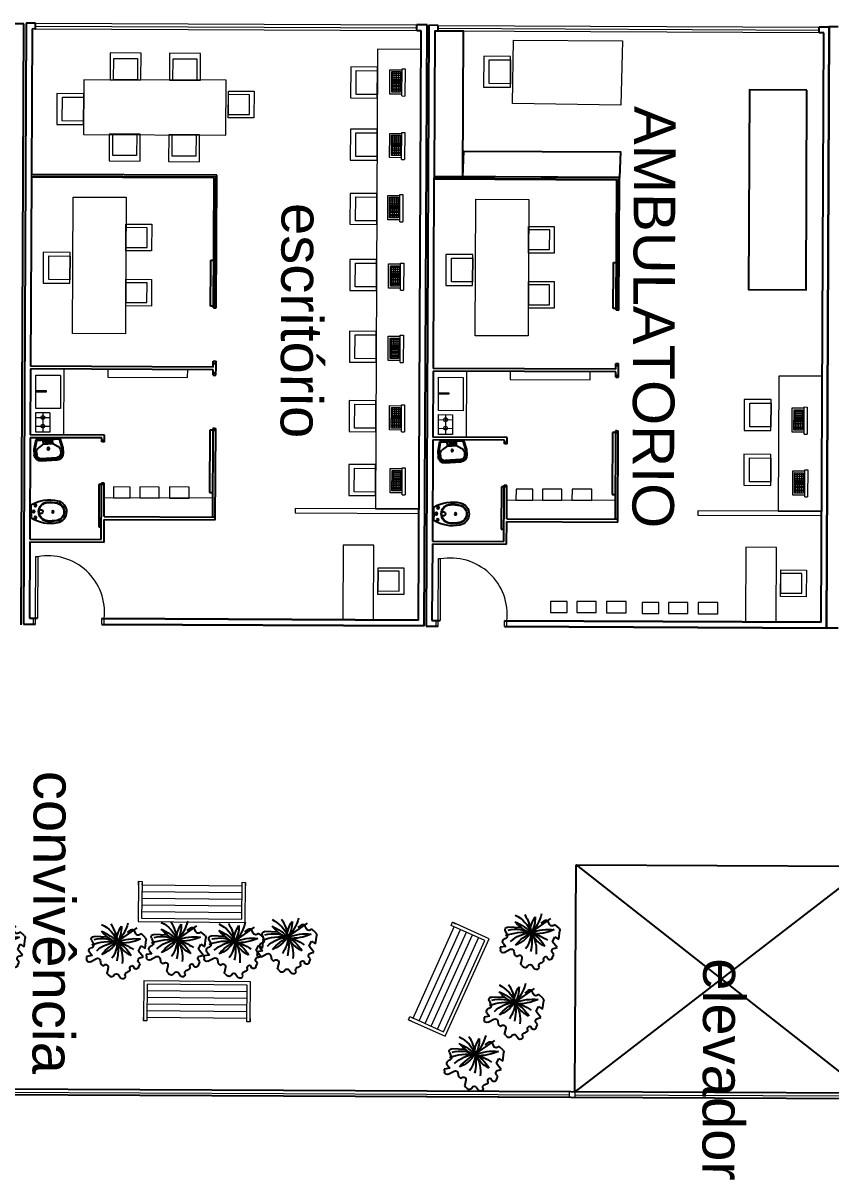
# Model space of a CAD drawing. Header units: metres. Extents: x 322294 to 7190115, y 7390841 to 10157759.
# Drawn here: x 323588.42 to 323600.51, y 7392810.9 to 7392828.23 of the extents above; entities that cross this region are included whole.
import ezdxf

# ---------------------------------------------------------------- set-up
doc = ezdxf.new("R2010")
doc.units = ezdxf.units.M
doc.layers.get('0').update_dxf_attribs({"lineweight": 18})
for name, color, linetype, lineweight in [('ESQUADRIA', 2, 'Continuous', 15), ('linagrossa', 7, 'Continuous', 25), ('MÓVEIS', 7, 'Continuous', 13), ('PISO', 254, 'Continuous', 9), ('VIDRO', 4, 'Continuous', 15)]:
    doc.layers.add(name, color=color, linetype=linetype, lineweight=lineweight)
for name, color, linetype in [('greeb', 92, 'Continuous'), ('HIDRAULICA', 3, 'Continuous'), ('PECAS', 2, 'Continuous')]:
    doc.layers.add(name, color=color, linetype=linetype)
doc.styles.get("Standard").update_dxf_attribs({"font": 'arial.ttf'})

# ---------------------------------------------------------------- blocks, each defined once
blk = doc.blocks.new('new block.dwg vaso sanitario')
at = {"layer": 'PECAS', "color": 0}
for q in [(0, 95.742742), (0, -95.742742)]:
    blk.add_line((0, 0), q, dxfattribs=at)
for centre, radius in [((40.000002, 0), 17.500001), ((62.500003, 91.500003), 17.500001), ((325.000014, 0), 15.000001), ((62.500003, -91.500004), 17.500001)]:
    blk.add_circle(centre, radius, dxfattribs=at)
for centre, radius, start, end in [((281.877309, -367.965429), 546.302538, 78.038978, 120.612911), ((7.500001, 95.742742), 7.5, 120.612911, 180), ((257.500011, 0), 145.000006, 94.115245, 180), ((257.500011, 0), 145.000006, 180, 265.884755), ((257.500011, 0), 138.500006, 94.115245, 180), ((257.500011, 0), 138.500006, 180, 265.884755), ((145.000006, 0), 30.000001, 213.541951, 146.458049), ((282.97582, -354.084727), 500.00002, 77.754014, 94.115245), ((282.97582, -354.084727), 493.50002, 77.754014, 94.115245), ((359.829176, 0), 131.170844, 0, 77.754014), ((359.829176, 0), 131.170844, 282.245986, 0), ((359.829176, 0), 137.670844, 0, 77.754014), ((359.829176, 0), 137.670844, 282.245986, 0), ((359.829176, 0), 170.170846, 0, 78.038978), ((359.829176, 0), 170.170846, 281.961022, 0), ((7.500001, -95.742742), 7.5, 180, 239.387089), ((281.877309, 367.965428), 546.302538, 239.387089, 281.961022), ((282.97582, 354.084726), 500.00002, 265.884755, 282.245986), ((282.97582, 354.084726), 493.50002, 265.884755, 282.245986)]:
    blk.add_arc(centre, radius, start, end, dxfattribs=at)
blk = doc.blocks.new('pia de banheiro')
at = {"layer": 'HIDRAULICA', "color": 0}
for p, q in [((-1167.941, -47.098), (-1167.741, -47.048)), ((-1167.921, -47.113), (-1167.736, -47.067)), ((-1167.741, -47.048), (-1167.632, -47.048)), ((-1167.741, -47.068), (-1167.632, -47.068)), ((-1167.941, -47.598), (-1167.941, -47.098)), ((-1167.921, -47.582), (-1167.921, -47.113)), ((-1167.921, -47.248), (-1167.841, -47.248)), ((-1167.841, -47.248), (-1167.767, -47.141)), ((-1167.841, -47.248), (-1167.841, -47.448)), ((-1167.685, -47.098), (-1167.632, -47.098)), ((-1167.541, -47.506), (-1167.541, -47.189)), ((-1167.511, -47.506), (-1167.511, -47.189)), ((-1167.491, -47.506), (-1167.491, -47.189)), ((-1167.841, -47.448), (-1167.921, -47.448)), ((-1167.841, -47.448), (-1167.771, -47.553)), ((-1167.941, -47.598), (-1167.741, -47.648)), ((-1167.921, -47.582), (-1167.736, -47.628)), ((-1167.741, -47.628), (-1167.632, -47.628)), ((-1167.741, -47.648), (-1167.632, -47.648)), ((-1167.687, -47.598), (-1167.632, -47.598))]:
    blk.add_line(p, q, dxfattribs=at)
for centre, radius in [((-1167.881, -47.348), 0.0195), ((-1167.881, -47.298), 0.0183), ((-1167.741, -47.348), 0.0234), ((-1167.881, -47.398), 0.0182)]:
    blk.add_circle(centre, radius, dxfattribs=at)
for centre, radius, start, end in [((-1167.632, -47.189), 0.141, 0, 90), ((-1167.632, -47.189), 0.121, 0, 90), ((-1167.685, -47.198), 0.1, 90, 145.2405), ((-1167.632, -47.189), 0.0914, 0, 90), ((-1167.687, -47.498), 0.1, 213.7272, 270), ((-1167.632, -47.506), 0.0914, 270, 0), ((-1167.632, -47.506), 0.121, 270, 0), ((-1167.632, -47.506), 0.141, 270, 0)]:
    blk.add_arc(centre, radius, start, end, dxfattribs=at)
blk = doc.blocks.new('tree-pl-31')
at = {"color": 0, "linetype": 'ByBlock'}
for p, q in [((-0.025, 0.096), (-0.862, 0.508)), ((-0.607, 0.471), (-0.458, 0.392)), ((-1.118, 0.086), (-0.991, 0.248)), ((-0.991, 0.248), (-0.91, 0.222)), ((-0.783, 0.29), (-0.75, 0.409)), ((0.314, 0.334), (0.829, 0.44)), ((0.946, 0.317), (0.902, 0.145)), ((0.977, 0.023), (1.035, 0.01)), ((-1.042, -0.33), (-1.136, -0.004)), ((-0.905, -0.207), (-1.042, -0.33)), ((-0.926, -0.64), (-0.782, -0.388)), ((-0.782, -0.388), (-0.905, -0.207)), ((1.118, -0.503), (0.872, -0.418)), ((1.101, -0.136), (1.021, -0.279)), ((1.021, -0.279), (1.238, -0.279)), ((1.238, -0.279), (1.25, -0.398)), ((-0.787, -0.657), (-0.926, -0.64)), ((-0.761, -0.878), (-0.716, -0.812)), ((-0.679, -1.011), (-0.761, -0.878)), ((0.481, -0.835), (0.551, -1.015)), ((0.668, -0.734), (0.62, -0.71)), ((0.74, -0.655), (0.668, -0.734)), ((0.74, -0.513), (0.74, -0.655)), ((-0.472, -0.907), (-0.499, -0.99)), ((-0.446, -0.906), (-0.472, -0.907)), ((-0.214, -1.12), (-0.244, -1.12)), ((-0.14, -1.29), (-0.129, -1.269)), ((-0.077, -1.333), (-0.14, -1.29)), ((0.128, -1.175), (0.069, -1.294)), ((0.32, -1.182), (0.291, -1.15)), ((0.533, -1.094), (0.473, -1.174))]:
    blk.add_line(p, q, dxfattribs=at)
for centre, radius, start, end in [((-0.654, 0.383), 0.1, 62.1589, 164.5493), ((1.134, 1.495), 1.837, 204.0126, 231.1522), ((-1.182, -0.151), 1.219, 11.3557, 42.1465), ((0.929, 0.831), 1.219, 187.747, 218.9832), ((1.485, -0.961), 1.837, 121.9513, 146.5847), ((-1.047, 1.569), 1.837, 303.455, 328.0885), ((1.163, -0.151), 1.219, 124.5644, 168.6443), ((1.805, 0.115), 1.837, 157.6127, 180.8133), ((-1.04, 0.024), 0.1, 141.8627, 196.0799), ((-0.44, -1.708), 1.837, 77.3342, 105.4358), ((-0.44, 1.834), 1.837, 254.5642, 282.6658), ((-0.88, 0.317), 0.1, 252.2434, 344.5493), ((0.679, -1.616), 1.837, 111.5628, 134.1842), ((-1.181, 0.474), 1.219, 305.8088, 342.5666), ((0.68, -0.921), 1.219, 123.7318, 160.4895), ((1.083, -0.411), 1.219, 157.1271, 196.64), ((0.719, -0.892), 1.219, 84.3993, 129.2176), ((-0.565, -1.675), 1.837, 48.9632, 73.7627), ((1.163, 0.343), 1.219, 191.3557, 223.7531), ((1.805, 0.077), 1.837, 179.1867, 202.4381), ((0.558, -1.662), 1.837, 77.2147, 107.9912), ((0.114, -1.127), 1.219, 55.2433, 95.8223), ((0.895, 0.903), 1.219, 222.0761, 257.975), ((0.849, 0.342), 0.1, 345.7453, 101.5547), ((0.999, 0.121), 0.1, 165.7453, 257.3108), ((1.013, -0.088), 0.1, 330.9628, 77.3108), ((0.84, -0.513), 0.1, 71.0828, 180), ((1.151, -0.408), 0.1, 251.0828, 6.0047), ((-0.798, -0.756), 0.1, 325.8594, 83.2062), ((0.574, -0.799), 0.1, 62.8336, 201.1591), ((-0.594, -0.959), 0.1, 211.5165, 342.0079), ((-0.442, -1.006), 0.1, 356.1557, 92.2923), ((-0.242, -1.02), 0.1, 176.1557, 268.7537), ((-0.216, -1.22), 0.1, 330.5417, 88.7537), ((-0.021, -1.25), 0.1, 235.694, 333.9208), ((0.218, -1.219), 0.1, 43.0704, 153.9208), ((0.393, -1.113), 0.1, 223.0704, 322.8351), ((0.453, -1.034), 0.1, 322.8351, 10.9464)]:
    blk.add_arc(centre, radius, start, end, dxfattribs=at)
blk = doc.blocks.new('BANCO DE PRAÇA')
at = {"layer": 'MÓVEIS'}
for p, q in [((-1258.724, -31.249), (-1257.124, -31.249)), ((-1258.724, -31.849), (-1258.724, -31.249)), ((-1258.674, -31.299), (-1257.174, -31.299)), ((-1258.674, -31.849), (-1258.674, -31.299)), ((-1257.174, -31.299), (-1257.174, -31.849)), ((-1257.124, -31.249), (-1257.124, -31.849)), ((-1258.674, -31.399), (-1257.174, -31.399)), ((-1258.674, -31.499), (-1257.174, -31.499)), ((-1258.674, -31.599), (-1257.174, -31.599)), ((-1258.674, -31.699), (-1257.174, -31.699)), ((-1258.724, -31.799), (-1258.724, -31.849)), ((-1258.724, -31.849), (-1258.674, -31.849)), ((-1258.674, -31.799), (-1257.174, -31.799)), ((-1258.674, -31.849), (-1258.674, -31.799)), ((-1257.174, -31.799), (-1257.174, -31.849)), ((-1257.174, -31.849), (-1257.124, -31.849)), ((-1257.124, -31.849), (-1257.124, -31.799))]:
    blk.add_line(p, q, dxfattribs=at)

msp = doc.modelspace()

# ---------------------------------------------------------------- linework, layer by layer
at = {"layer": 'ESQUADRIA'}
for centre in [(323588.789, 7392819.401), (323594.817, 7392819.368)]:
    msp.add_arc(centre, 0.848, 353.7691, 100.3564, dxfattribs=at)
at = {"layer": 'linagrossa'}
for p, q in [((323588.428, 7392828.217), (323588.274, 7392828.217)), ((323588.387, 7392819.217), (323588.428, 7392828.217)), ((323588.464, 7392828.227), (323588.423, 7392819.227)), ((323588.603, 7392828.226), (323588.464, 7392828.227)), ((323588.603, 7392828.138), (323588.603, 7392828.226)), ((323588.551, 7392828.139), (323588.541, 7392825.962)), ((323588.603, 7392828.138), (323588.551, 7392828.139)), ((323594.464, 7392828.199), (323594.31, 7392828.2)), ((323594.31, 7392828.112), (323594.31, 7392828.2)), ((323594.376, 7392828.112), (323594.31, 7392828.112)), ((323594.336, 7392819.287), (323594.376, 7392828.112)), ((323594.423, 7392819.199), (323594.464, 7392828.199)), ((323594.491, 7392828.194), (323594.45, 7392819.194)), ((323594.631, 7392828.193), (323594.491, 7392828.194)), ((323594.579, 7392828.106), (323594.569, 7392825.929)), ((323594.63, 7392828.105), (323594.579, 7392828.106)), ((323594.63, 7392828.105), (323594.631, 7392828.193)), ((323600.491, 7392828.166), (323600.337, 7392828.167)), ((323600.337, 7392828.079), (323600.337, 7392828.167)), ((323600.403, 7392828.079), (323600.337, 7392828.079)), ((323600.363, 7392819.254), (323600.403, 7392828.079)), ((323600.481, 7392828.171), (323600.44, 7392819.171)), ((323600.45, 7392819.166), (323600.491, 7392828.166)), ((323600.62, 7392828.17), (323600.481, 7392828.171)), ((323588.541, 7392825.922), (323588.528, 7392823.089)), ((323591.318, 7392825.95), (323588.541, 7392825.962)), ((323591.277, 7392825.909), (323588.541, 7392825.922)), ((323591.268, 7392823.964), (323591.277, 7392825.909)), ((323591.309, 7392823.963), (323591.318, 7392825.95)), ((323594.568, 7392825.889), (323594.555, 7392823.055)), ((323597.304, 7392825.876), (323594.568, 7392825.889)), ((323597.345, 7392825.917), (323594.569, 7392825.929)), ((323597.295, 7392823.931), (323597.304, 7392825.876)), ((323597.336, 7392823.93), (323597.345, 7392825.917)), ((323591.228, 7392824.568), (323591.228, 7392824.676)), ((323591.228, 7392824.676), (323591.271, 7392824.676)), ((323597.255, 7392824.535), (323597.256, 7392824.643)), ((323597.256, 7392824.643), (323597.298, 7392824.643)), ((323591.225, 7392823.987), (323591.228, 7392824.568)), ((323597.253, 7392823.954), (323597.255, 7392824.535)), ((323591.268, 7392823.987), (323591.225, 7392823.987)), ((323591.309, 7392823.987), (323591.268, 7392823.987)), ((323591.288, 7392823.964), (323591.268, 7392823.964)), ((323591.268, 7392823.964), (323591.309, 7392823.963)), ((323591.288, 7392823.964), (323591.288, 7392823.964)), ((323597.295, 7392823.954), (323597.253, 7392823.954)), ((323597.336, 7392823.954), (323597.295, 7392823.954)), ((323597.315, 7392823.93), (323597.295, 7392823.931)), ((323597.295, 7392823.931), (323597.336, 7392823.93)), ((323597.315, 7392823.93), (323597.315, 7392823.93)), ((323588.528, 7392823.048), (323588.524, 7392822.059)), ((323591.264, 7392823.076), (323588.528, 7392823.089)), ((323591.263, 7392823.035), (323588.528, 7392823.048)), ((323591.263, 7392822.956), (323591.263, 7392823.035)), ((323591.264, 7392823.076), (323591.264, 7392823.164)), ((323591.264, 7392823.164), (323591.305, 7392823.163)), ((323591.264, 7392823.13), (323591.305, 7392823.129)), ((323591.304, 7392822.956), (323591.305, 7392823.076)), ((323591.305, 7392823.076), (323591.305, 7392823.163)), ((323597.291, 7392823.043), (323594.555, 7392823.055)), ((323597.291, 7392823.043), (323597.291, 7392823.131)), ((323597.291, 7392823.131), (323597.332, 7392823.13)), ((323597.291, 7392823.097), (323597.332, 7392823.096)), ((323597.331, 7392822.923), (323597.332, 7392823.043)), ((323597.332, 7392823.043), (323597.332, 7392823.13)), ((323591.263, 7392822.987), (323591.304, 7392822.987)), ((323591.263, 7392822.956), (323591.304, 7392822.956)), ((323594.555, 7392823.015), (323594.551, 7392822.026)), ((323597.291, 7392823.002), (323594.555, 7392823.015)), ((323597.29, 7392822.923), (323597.291, 7392823.002)), ((323597.29, 7392822.954), (323597.331, 7392822.954)), ((323597.29, 7392822.923), (323597.331, 7392822.923)), ((323591.259, 7392822.156), (323591.253, 7392820.829)), ((323591.28, 7392822.156), (323591.259, 7392822.156)), ((323591.28, 7392822.156), (323591.3, 7392822.156)), ((323591.294, 7392820.788), (323591.3, 7392822.156)), ((323588.523, 7392822.018), (323588.516, 7392820.5)), ((323589.595, 7392822.014), (323588.523, 7392822.018)), ((323589.636, 7392822.054), (323588.524, 7392822.059)), ((323589.595, 7392821.958), (323589.595, 7392822.014)), ((323589.636, 7392821.978), (323589.595, 7392821.979)), ((323589.635, 7392821.958), (323589.636, 7392822.054)), ((323591.213, 7392822.131), (323591.209, 7392821.199)), ((323591.259, 7392822.131), (323591.213, 7392822.131)), ((323591.259, 7392822.131), (323591.3, 7392822.13)), ((323594.551, 7392821.985), (323594.544, 7392820.467)), ((323595.663, 7392822.021), (323594.551, 7392822.026)), ((323595.622, 7392821.981), (323594.551, 7392821.985)), ((323595.622, 7392821.925), (323595.622, 7392821.981)), ((323595.663, 7392821.925), (323595.663, 7392822.021)), ((323597.24, 7392822.098), (323597.236, 7392821.166)), ((323597.287, 7392822.097), (323597.24, 7392822.098)), ((323597.287, 7392822.123), (323597.281, 7392820.796)), ((323597.307, 7392822.123), (323597.287, 7392822.123)), ((323597.287, 7392822.097), (323597.327, 7392822.097)), ((323597.307, 7392822.123), (323597.328, 7392822.123)), ((323597.321, 7392820.755), (323597.328, 7392822.123)), ((323589.635, 7392821.958), (323589.595, 7392821.958)), ((323595.663, 7392821.945), (323595.622, 7392821.945)), ((323595.663, 7392821.925), (323595.622, 7392821.925)), ((323589.552, 7392821.315), (323589.549, 7392820.682)), ((323589.592, 7392821.315), (323589.552, 7392821.315)), ((323589.591, 7392821.158), (323589.592, 7392821.339)), ((323589.592, 7392821.337), (323589.633, 7392821.337)), ((323589.633, 7392821.337), (323589.592, 7392821.337)), ((323589.633, 7392821.315), (323589.592, 7392821.315)), ((323589.632, 7392821.158), (323589.633, 7392821.337)), ((323595.618, 7392821.125), (323595.619, 7392821.306)), ((323595.619, 7392821.304), (323595.66, 7392821.304)), ((323595.66, 7392821.304), (323595.619, 7392821.304)), ((323595.659, 7392821.125), (323595.66, 7392821.304)), ((323589.588, 7392820.495), (323589.591, 7392821.158)), ((323589.63, 7392820.836), (323589.632, 7392821.158)), ((323591.209, 7392821.199), (323591.255, 7392821.199)), ((323595.579, 7392821.282), (323595.576, 7392820.649)), ((323595.619, 7392821.282), (323595.579, 7392821.282)), ((323595.615, 7392820.462), (323595.618, 7392821.125)), ((323595.66, 7392821.281), (323595.619, 7392821.282)), ((323595.658, 7392820.803), (323595.659, 7392821.125)), ((323597.236, 7392821.166), (323597.282, 7392821.166)), ((323589.629, 7392820.454), (323589.63, 7392820.795)), ((323589.63, 7392820.836), (323591.294, 7392820.829)), ((323589.63, 7392820.795), (323591.294, 7392820.788)), ((323595.658, 7392820.803), (323597.322, 7392820.796)), ((323589.549, 7392820.682), (323589.589, 7392820.682)), ((323595.576, 7392820.649), (323595.616, 7392820.649)), ((323595.656, 7392820.421), (323595.657, 7392820.762)), ((323595.657, 7392820.762), (323597.321, 7392820.755)), ((323588.516, 7392820.459), (323588.511, 7392819.314)), ((323588.516, 7392820.5), (323589.588, 7392820.495)), ((323588.516, 7392820.459), (323589.629, 7392820.454)), ((323594.544, 7392820.426), (323594.538, 7392819.281)), ((323594.544, 7392820.467), (323595.615, 7392820.462)), ((323594.544, 7392820.426), (323595.656, 7392820.421)), ((323588.423, 7392819.227), (323588.603, 7392819.226)), ((323588.511, 7392819.314), (323588.632, 7392819.313)), ((323589.597, 7392819.309), (323594.336, 7392819.287)), ((323594.336, 7392819.287), (323589.597, 7392819.309)), ((323589.597, 7392819.221), (323594.423, 7392819.199)), ((323594.423, 7392819.199), (323589.597, 7392819.221)), ((323594.538, 7392819.281), (323594.659, 7392819.28)), ((323595.625, 7392819.276), (323600.363, 7392819.254)), ((323600.363, 7392819.254), (323595.625, 7392819.276)), ((323594.45, 7392819.194), (323594.63, 7392819.193)), ((323595.624, 7392819.188), (323600.45, 7392819.166)), ((323600.45, 7392819.166), (323595.624, 7392819.188)), ((323600.44, 7392819.171), (323600.62, 7392819.17)), ((323596.679, 7392812.222), (323596.695, 7392815.62)), ((323601.059, 7392815.6), (323596.679, 7392812.222)), ((323596.695, 7392815.62), (323609.654, 7392815.561)), ((323596.695, 7392815.62), (323601.043, 7392812.202)), ((323609.638, 7392812.163), (323567.099, 7392812.357)), ((323601.043, 7392812.202), (323575.83, 7392812.317)), ((323609.725, 7392812.075), (323566.975, 7392812.27))]:
    msp.add_line(p, q, dxfattribs=at)
for points in [[(323594.569, 7392825.929), (323594.998, 7392825.927), (323595.008, 7392828.104), (323594.579, 7392828.106)], [(323600.151, 7392827.222), (323599.291, 7392827.226), (323599.277, 7392824.238), (323600.138, 7392824.234)], [(323595.013, 7392826.31), (323597.359, 7392826.299), (323597.345, 7392825.917), (323594.998, 7392825.927)]]:
    msp.add_lwpolyline(points, close=True, dxfattribs=at)
at = {"layer": 'PISO'}
for p, q in [((323593.724, 7392827.835), (323593.692, 7392820.953)), ((323594.375, 7392827.832), (323593.724, 7392827.835)), ((323593.908, 7392827.164), (323593.909, 7392827.528)), ((323593.909, 7392827.528), (323594.09, 7392827.527)), ((323594.088, 7392827.136), (323594.09, 7392827.541)), ((323594.09, 7392827.541), (323594.136, 7392827.541)), ((323594.136, 7392827.541), (323594.132, 7392827.135)), ((323593.935, 7392827.193), (323593.937, 7392827.501)), ((323593.936, 7392827.415), (323594.065, 7392827.414)), ((323593.936, 7392827.387), (323594.065, 7392827.386)), ((323593.936, 7392827.367), (323594.065, 7392827.367)), ((323593.937, 7392827.501), (323594.066, 7392827.5)), ((323593.937, 7392827.477), (323594.066, 7392827.476)), ((323593.937, 7392827.448), (323594.065, 7392827.447)), ((323593.957, 7392827.193), (323593.958, 7392827.5)), ((323593.981, 7392827.5), (323593.98, 7392827.193)), ((323594.011, 7392827.193), (323594.013, 7392827.5)), ((323594.038, 7392827.5), (323594.036, 7392827.193)), ((323594.066, 7392827.5), (323594.064, 7392827.193)), ((323594.064, 7392827.193), (323593.935, 7392827.193)), ((323593.936, 7392827.347), (323594.065, 7392827.346)), ((323594.065, 7392827.324), (323593.936, 7392827.324)), ((323593.936, 7392827.299), (323594.065, 7392827.298)), ((323594.065, 7392827.271), (323593.936, 7392827.272)), ((323593.936, 7392827.244), (323594.064, 7392827.244)), ((323594.064, 7392827.22), (323593.936, 7392827.221)), ((323594.088, 7392827.163), (323593.908, 7392827.164)), ((323594.088, 7392827.136), (323594.132, 7392827.135)), ((323593.903, 7392826.212), (323593.905, 7392826.576)), ((323593.905, 7392826.576), (323594.085, 7392826.576)), ((323593.931, 7392826.242), (323593.933, 7392826.549)), ((323593.932, 7392826.525), (323594.061, 7392826.524)), ((323593.932, 7392826.496), (323594.061, 7392826.495)), ((323593.933, 7392826.549), (323594.061, 7392826.548)), ((323593.953, 7392826.241), (323593.954, 7392826.549)), ((323593.977, 7392826.548), (323593.975, 7392826.241)), ((323594.007, 7392826.241), (323594.008, 7392826.548)), ((323594.034, 7392826.548), (323594.032, 7392826.241)), ((323594.061, 7392826.548), (323594.06, 7392826.241)), ((323594.084, 7392826.184), (323594.085, 7392826.589)), ((323594.085, 7392826.589), (323594.132, 7392826.589)), ((323594.132, 7392826.589), (323594.128, 7392826.184)), ((323594.06, 7392826.319), (323593.931, 7392826.32)), ((323593.932, 7392826.463), (323594.061, 7392826.462)), ((323593.932, 7392826.435), (323594.061, 7392826.435)), ((323593.932, 7392826.416), (323594.061, 7392826.415)), ((323593.932, 7392826.395), (323594.061, 7392826.395)), ((323594.06, 7392826.372), (323593.932, 7392826.372)), ((323593.932, 7392826.347), (323594.06, 7392826.346)), ((323594.084, 7392826.211), (323593.903, 7392826.212)), ((323593.931, 7392826.292), (323594.06, 7392826.292)), ((323594.06, 7392826.268), (323593.931, 7392826.269)), ((323594.06, 7392826.241), (323593.931, 7392826.242)), ((323594.084, 7392826.184), (323594.128, 7392826.184)), ((323593.875, 7392825.282), (323593.877, 7392825.646)), ((323593.877, 7392825.646), (323594.057, 7392825.645)), ((323593.903, 7392825.311), (323593.904, 7392825.618)), ((323593.904, 7392825.618), (323594.033, 7392825.618)), ((323593.924, 7392825.311), (323593.926, 7392825.618)), ((323593.948, 7392825.618), (323593.947, 7392825.311)), ((323593.979, 7392825.311), (323593.98, 7392825.618)), ((323594.005, 7392825.618), (323594.004, 7392825.311)), ((323594.033, 7392825.618), (323594.032, 7392825.311)), ((323594.055, 7392825.253), (323594.057, 7392825.658)), ((323594.057, 7392825.658), (323594.103, 7392825.658)), ((323594.103, 7392825.658), (323594.1, 7392825.253)), ((323593.904, 7392825.595), (323594.033, 7392825.594)), ((323593.904, 7392825.565), (323594.033, 7392825.565)), ((323593.904, 7392825.532), (323594.033, 7392825.532)), ((323593.904, 7392825.505), (323594.033, 7392825.504)), ((323593.904, 7392825.485), (323594.032, 7392825.485)), ((323593.904, 7392825.465), (323594.032, 7392825.464)), ((323594.056, 7392825.281), (323593.875, 7392825.282)), ((323594.032, 7392825.441), (323593.903, 7392825.442)), ((323593.903, 7392825.417), (323594.032, 7392825.416)), ((323594.032, 7392825.389), (323593.903, 7392825.39)), ((323593.903, 7392825.362), (323594.032, 7392825.361)), ((323594.032, 7392825.338), (323593.903, 7392825.338)), ((323594.032, 7392825.311), (323593.903, 7392825.311)), ((323594.055, 7392825.253), (323594.1, 7392825.253)), ((323593.887, 7392824.257), (323593.888, 7392824.622)), ((323593.888, 7392824.622), (323594.069, 7392824.621)), ((323593.915, 7392824.287), (323593.916, 7392824.594)), ((323593.916, 7392824.594), (323594.045, 7392824.593)), ((323593.936, 7392824.287), (323593.938, 7392824.594)), ((323593.96, 7392824.594), (323593.959, 7392824.286)), ((323593.99, 7392824.286), (323593.992, 7392824.593)), ((323594.017, 7392824.593), (323594.016, 7392824.286)), ((323594.045, 7392824.593), (323594.043, 7392824.286)), ((323594.067, 7392824.229), (323594.069, 7392824.634)), ((323594.069, 7392824.634), (323594.115, 7392824.634)), ((323594.115, 7392824.634), (323594.111, 7392824.229)), ((323593.915, 7392824.461), (323594.044, 7392824.46)), ((323593.915, 7392824.44), (323594.044, 7392824.44)), ((323594.044, 7392824.417), (323593.915, 7392824.417)), ((323593.916, 7392824.57), (323594.045, 7392824.57)), ((323593.916, 7392824.541), (323594.045, 7392824.54)), ((323593.916, 7392824.508), (323594.044, 7392824.507)), ((323593.916, 7392824.48), (323594.044, 7392824.48)), ((323594.067, 7392824.257), (323593.887, 7392824.257)), ((323593.915, 7392824.392), (323594.044, 7392824.391)), ((323594.044, 7392824.364), (323593.915, 7392824.365)), ((323593.915, 7392824.337), (323594.044, 7392824.337)), ((323594.044, 7392824.313), (323593.915, 7392824.314)), ((323594.043, 7392824.286), (323593.915, 7392824.287)), ((323594.067, 7392824.229), (323594.111, 7392824.229)), ((323593.882, 7392823.175), (323593.883, 7392823.539)), ((323593.883, 7392823.539), (323594.064, 7392823.538)), ((323594.062, 7392823.146), (323594.064, 7392823.551)), ((323594.064, 7392823.551), (323594.11, 7392823.551)), ((323594.11, 7392823.551), (323594.106, 7392823.146)), ((323593.91, 7392823.204), (323593.911, 7392823.511)), ((323593.91, 7392823.378), (323594.039, 7392823.377)), ((323593.911, 7392823.511), (323594.04, 7392823.511)), ((323593.911, 7392823.487), (323594.04, 7392823.487)), ((323593.911, 7392823.458), (323594.04, 7392823.458)), ((323593.911, 7392823.425), (323594.039, 7392823.425)), ((323593.911, 7392823.398), (323594.039, 7392823.397)), ((323593.931, 7392823.204), (323593.933, 7392823.511)), ((323593.955, 7392823.511), (323593.954, 7392823.204)), ((323593.985, 7392823.204), (323593.987, 7392823.511)), ((323594.012, 7392823.511), (323594.011, 7392823.204)), ((323594.04, 7392823.511), (323594.038, 7392823.203)), ((323593.91, 7392823.358), (323594.039, 7392823.357)), ((323594.039, 7392823.334), (323593.91, 7392823.335)), ((323593.91, 7392823.309), (323594.039, 7392823.309)), ((323594.039, 7392823.282), (323593.91, 7392823.282)), ((323593.91, 7392823.255), (323594.039, 7392823.254)), ((323594.039, 7392823.23), (323593.91, 7392823.231)), ((323594.038, 7392823.203), (323593.91, 7392823.204)), ((323589.028, 7392822.057), (323589.033, 7392823.045)), ((323594.062, 7392823.174), (323593.882, 7392823.175)), ((323594.062, 7392823.146), (323594.106, 7392823.146)), ((323588.608, 7392822.457), (323588.61, 7392822.956)), ((323588.61, 7392822.956), (323588.979, 7392822.954)), ((323588.979, 7392822.951), (323588.977, 7392822.455)), ((323594.635, 7392822.424), (323594.638, 7392822.923)), ((323594.638, 7392822.923), (323595.006, 7392822.921)), ((323595.006, 7392822.918), (323595.004, 7392822.422)), ((323595.055, 7392822.024), (323595.06, 7392823.012)), ((323599.729, 7392822.94), (323599.72, 7392820.92)), ((323600.38, 7392822.937), (323599.729, 7392822.94)), ((323588.769, 7392822.718), (323588.609, 7392822.719)), ((323588.609, 7392822.706), (323588.769, 7392822.706)), ((323588.769, 7392822.706), (323588.769, 7392822.718)), ((323594.796, 7392822.685), (323594.637, 7392822.686)), ((323594.637, 7392822.673), (323594.796, 7392822.673)), ((323594.796, 7392822.673), (323594.796, 7392822.685)), ((323593.901, 7392822.134), (323593.903, 7392822.498)), ((323593.903, 7392822.498), (323594.083, 7392822.497)), ((323594.081, 7392822.106), (323594.083, 7392822.511)), ((323594.083, 7392822.511), (323594.129, 7392822.51)), ((323594.129, 7392822.51), (323594.126, 7392822.105)), ((323588.607, 7392822.101), (323588.609, 7392822.396)), ((323588.977, 7392822.455), (323588.608, 7392822.457)), ((323588.609, 7392822.396), (323588.819, 7392822.395)), ((323588.714, 7392822.396), (323588.712, 7392822.101)), ((323588.819, 7392822.391), (323588.817, 7392822.1)), ((323593.929, 7392822.163), (323593.93, 7392822.47)), ((323593.93, 7392822.47), (323594.059, 7392822.47)), ((323593.93, 7392822.447), (323594.059, 7392822.446)), ((323593.93, 7392822.417), (323594.059, 7392822.417)), ((323593.93, 7392822.385), (323594.059, 7392822.384)), ((323593.93, 7392822.357), (323594.059, 7392822.356)), ((323593.93, 7392822.337), (323594.059, 7392822.337)), ((323593.95, 7392822.163), (323593.952, 7392822.47)), ((323593.975, 7392822.47), (323593.973, 7392822.163)), ((323594.005, 7392822.163), (323594.006, 7392822.47)), ((323594.031, 7392822.47), (323594.03, 7392822.163)), ((323594.059, 7392822.47), (323594.058, 7392822.163)), ((323594.634, 7392822.068), (323594.636, 7392822.363)), ((323595.004, 7392822.422), (323594.635, 7392822.424)), ((323594.636, 7392822.363), (323594.846, 7392822.362)), ((323594.741, 7392822.363), (323594.74, 7392822.068)), ((323594.846, 7392822.358), (323594.845, 7392822.067)), ((323599.928, 7392822.101), (323599.93, 7392822.465)), ((323599.93, 7392822.465), (323600.11, 7392822.464)), ((323599.956, 7392822.13), (323599.958, 7392822.437)), ((323599.957, 7392822.414), (323600.086, 7392822.413)), ((323599.957, 7392822.384), (323600.086, 7392822.384)), ((323599.957, 7392822.351), (323600.086, 7392822.351)), ((323599.958, 7392822.437), (323600.086, 7392822.437)), ((323599.978, 7392822.13), (323599.979, 7392822.437)), ((323600.002, 7392822.437), (323600, 7392822.13)), ((323600.032, 7392822.13), (323600.033, 7392822.437)), ((323600.059, 7392822.437), (323600.057, 7392822.13)), ((323600.086, 7392822.437), (323600.085, 7392822.13)), ((323600.109, 7392822.072), (323600.111, 7392822.478)), ((323600.111, 7392822.478), (323600.157, 7392822.477)), ((323600.157, 7392822.477), (323600.153, 7392822.072)), ((323588.608, 7392822.321), (323588.818, 7392822.32)), ((323588.608, 7392822.192), (323588.818, 7392822.191)), ((323593.929, 7392822.269), (323594.058, 7392822.268)), ((323594.058, 7392822.241), (323593.929, 7392822.242)), ((323593.929, 7392822.214), (323594.058, 7392822.213)), ((323594.058, 7392822.19), (323593.929, 7392822.19)), ((323594.058, 7392822.163), (323593.929, 7392822.163)), ((323593.93, 7392822.317), (323594.058, 7392822.316)), ((323594.058, 7392822.294), (323593.93, 7392822.294)), ((323594.635, 7392822.288), (323594.846, 7392822.287)), ((323594.635, 7392822.159), (323594.845, 7392822.158)), ((323599.956, 7392822.181), (323600.085, 7392822.18)), ((323600.085, 7392822.157), (323599.956, 7392822.157)), ((323599.957, 7392822.324), (323600.086, 7392822.323)), ((323599.957, 7392822.304), (323600.086, 7392822.304)), ((323599.957, 7392822.284), (323600.086, 7392822.283)), ((323600.086, 7392822.26), (323599.957, 7392822.261)), ((323599.957, 7392822.236), (323600.085, 7392822.235)), ((323600.085, 7392822.208), (323599.957, 7392822.209)), ((323588.817, 7392822.1), (323588.607, 7392822.101)), ((323594.082, 7392822.133), (323593.901, 7392822.134)), ((323594.081, 7392822.106), (323594.126, 7392822.105)), ((323594.845, 7392822.067), (323594.634, 7392822.068)), ((323600.109, 7392822.1), (323599.928, 7392822.101)), ((323600.085, 7392822.13), (323599.956, 7392822.13)), ((323600.109, 7392822.072), (323600.153, 7392822.072)), ((323593.911, 7392821.191), (323593.912, 7392821.556)), ((323593.912, 7392821.556), (323594.093, 7392821.555)), ((323593.939, 7392821.221), (323593.94, 7392821.528)), ((323593.94, 7392821.528), (323594.069, 7392821.527)), ((323593.94, 7392821.504), (323594.069, 7392821.504)), ((323593.94, 7392821.475), (323594.068, 7392821.474)), ((323593.96, 7392821.221), (323593.961, 7392821.528)), ((323593.984, 7392821.528), (323593.983, 7392821.22)), ((323594.014, 7392821.22), (323594.016, 7392821.527)), ((323594.041, 7392821.527), (323594.04, 7392821.22)), ((323594.069, 7392821.527), (323594.067, 7392821.22)), ((323594.091, 7392821.163), (323594.093, 7392821.568)), ((323594.093, 7392821.568), (323594.139, 7392821.568)), ((323594.139, 7392821.568), (323594.135, 7392821.163)), ((323599.938, 7392821.158), (323599.94, 7392821.522)), ((323599.94, 7392821.522), (323600.12, 7392821.522)), ((323599.966, 7392821.188), (323599.967, 7392821.495)), ((323599.967, 7392821.495), (323600.096, 7392821.494)), ((323599.967, 7392821.471), (323600.096, 7392821.47)), ((323599.987, 7392821.187), (323599.989, 7392821.495)), ((323600.011, 7392821.494), (323600.01, 7392821.187)), ((323600.042, 7392821.187), (323600.043, 7392821.494)), ((323600.068, 7392821.494), (323600.067, 7392821.187)), ((323600.096, 7392821.494), (323600.095, 7392821.187)), ((323600.118, 7392821.13), (323600.12, 7392821.535)), ((323600.12, 7392821.535), (323600.166, 7392821.535)), ((323600.166, 7392821.535), (323600.162, 7392821.13)), ((323593.939, 7392821.414), (323594.068, 7392821.414)), ((323593.939, 7392821.395), (323594.068, 7392821.394)), ((323593.939, 7392821.374), (323594.068, 7392821.374)), ((323594.068, 7392821.351), (323593.939, 7392821.351)), ((323593.939, 7392821.326), (323594.068, 7392821.325)), ((323594.068, 7392821.298), (323593.939, 7392821.299)), ((323593.94, 7392821.442), (323594.068, 7392821.441)), ((323599.966, 7392821.341), (323600.095, 7392821.341)), ((323600.095, 7392821.318), (323599.966, 7392821.318)), ((323599.966, 7392821.293), (323600.095, 7392821.292)), ((323599.967, 7392821.442), (323600.096, 7392821.441)), ((323599.967, 7392821.409), (323600.096, 7392821.408)), ((323599.967, 7392821.381), (323600.095, 7392821.381)), ((323599.967, 7392821.362), (323600.095, 7392821.361)), ((323594.091, 7392821.191), (323593.911, 7392821.191)), ((323593.939, 7392821.271), (323594.068, 7392821.271)), ((323594.067, 7392821.247), (323593.939, 7392821.248)), ((323594.067, 7392821.22), (323593.939, 7392821.221)), ((323594.091, 7392821.163), (323594.135, 7392821.163)), ((323600.118, 7392821.157), (323599.938, 7392821.158)), ((323600.095, 7392821.265), (323599.966, 7392821.266)), ((323599.966, 7392821.238), (323600.095, 7392821.238)), ((323600.095, 7392821.214), (323599.966, 7392821.215)), ((323600.095, 7392821.187), (323599.966, 7392821.188)), ((323600.118, 7392821.13), (323600.162, 7392821.13)), ((323593.692, 7392820.953), (323594.343, 7392820.95)), ((323599.72, 7392820.92), (323600.371, 7392820.917)), ((323588.603, 7392819.314), (323588.607, 7392820.24)), ((323588.607, 7392820.24), (323588.636, 7392820.24)), ((323588.636, 7392820.24), (323588.632, 7392819.313)), ((323594.63, 7392819.28), (323594.635, 7392820.207)), ((323594.635, 7392820.207), (323594.663, 7392820.207)), ((323594.663, 7392820.207), (323594.659, 7392819.28)), ((323588.573, 7392819.226), (323588.573, 7392819.314)), ((323588.603, 7392819.226), (323588.603, 7392819.314)), ((323589.597, 7392819.221), (323589.597, 7392819.309)), ((323589.632, 7392819.221), (323589.632, 7392819.309)), ((323594.6, 7392819.193), (323594.6, 7392819.281)), ((323594.63, 7392819.193), (323594.63, 7392819.28)), ((323595.624, 7392819.188), (323595.625, 7392819.276)), ((323595.659, 7392819.188), (323595.659, 7392819.276))]:
    msp.add_line(p, q, dxfattribs=at)
for points in [[(323595.757, 7392827.971), (323597.389, 7392827.96), (323597.367, 7392826.996), (323595.742, 7392827.022)], [(323590.182, 7392827.377), (323590.184, 7392827.778), (323589.721, 7392827.78), (323589.719, 7392827.379)], [(323589.772, 7392827.378), (323589.774, 7392827.697), (323590.129, 7392827.695), (323590.128, 7392827.377)], [(323591.071, 7392827.372), (323591.073, 7392827.774), (323590.61, 7392827.776), (323590.608, 7392827.375)], [(323595.715, 7392827.729), (323595.313, 7392827.731), (323595.311, 7392827.268), (323595.713, 7392827.266)], [(323590.661, 7392827.374), (323590.663, 7392827.692), (323591.018, 7392827.691), (323591.017, 7392827.373)], [(323593.723, 7392827.568), (323593.321, 7392827.57), (323593.319, 7392827.106), (323593.72, 7392827.105)], [(323595.713, 7392827.32), (323595.395, 7392827.321), (323595.396, 7392827.677), (323595.714, 7392827.675)], [(323589.321, 7392826.558), (323591.453, 7392826.549), (323591.456, 7392827.371), (323589.325, 7392827.38)], [(323593.721, 7392827.158), (323593.403, 7392827.16), (323593.404, 7392827.515), (323593.722, 7392827.514)], [(323591.49, 7392827.208), (323591.875, 7392827.206), (323591.873, 7392826.807), (323591.488, 7392826.808)], [(323589.324, 7392827.17), (323588.923, 7392827.172), (323588.921, 7392826.709), (323589.322, 7392826.707)], [(323589.322, 7392826.76), (323589.004, 7392826.762), (323589.006, 7392827.117), (323589.324, 7392827.116)], [(323591.488, 7392826.86), (323591.805, 7392826.859), (323591.806, 7392827.155), (323591.489, 7392827.156)], [(323589.708, 7392826.564), (323589.706, 7392826.163), (323590.17, 7392826.16), (323590.171, 7392826.562)], [(323590.118, 7392826.562), (323590.116, 7392826.244), (323589.761, 7392826.246), (323589.762, 7392826.564)], [(323590.597, 7392826.554), (323590.595, 7392826.153), (323591.059, 7392826.15), (323591.06, 7392826.552)], [(323591.007, 7392826.552), (323591.005, 7392826.234), (323590.65, 7392826.236), (323590.651, 7392826.554)], [(323593.718, 7392826.637), (323593.317, 7392826.638), (323593.315, 7392826.175), (323593.716, 7392826.173)], [(323593.716, 7392826.227), (323593.398, 7392826.228), (323593.4, 7392826.584), (323593.718, 7392826.582)], [(323589.166, 7392825.621), (323589.959, 7392825.618), (323589.95, 7392823.574), (323589.157, 7392823.578)], [(323593.714, 7392825.676), (323593.312, 7392825.677), (323593.31, 7392825.214), (323593.712, 7392825.212)], [(323593.712, 7392825.266), (323593.394, 7392825.267), (323593.396, 7392825.623), (323593.714, 7392825.621)], [(323595.193, 7392825.588), (323595.986, 7392825.585), (323595.977, 7392823.541), (323595.184, 7392823.545)], [(323589.957, 7392825.216), (323590.342, 7392825.214), (323590.34, 7392824.815), (323589.955, 7392824.816)], [(323589.955, 7392824.868), (323590.272, 7392824.867), (323590.274, 7392825.163), (323589.957, 7392825.164)], [(323595.984, 7392825.183), (323596.369, 7392825.181), (323596.368, 7392824.782), (323595.982, 7392824.783)], [(323595.983, 7392824.835), (323596.3, 7392824.834), (323596.301, 7392825.13), (323595.984, 7392825.131)], [(323589.121, 7392824.793), (323588.719, 7392824.795), (323588.717, 7392824.332), (323589.118, 7392824.33)], [(323595.148, 7392824.76), (323594.746, 7392824.762), (323594.744, 7392824.299), (323595.146, 7392824.297)], [(323589.119, 7392824.383), (323588.801, 7392824.385), (323588.802, 7392824.74), (323589.12, 7392824.739)], [(323593.709, 7392824.685), (323593.308, 7392824.687), (323593.306, 7392824.224), (323593.707, 7392824.222)], [(323593.708, 7392824.275), (323593.389, 7392824.277), (323593.391, 7392824.632), (323593.709, 7392824.631)], [(323595.146, 7392824.35), (323594.828, 7392824.352), (323594.829, 7392824.707), (323595.148, 7392824.706)], [(323589.956, 7392824.391), (323590.341, 7392824.389), (323590.339, 7392823.989), (323589.954, 7392823.991)], [(323589.954, 7392824.043), (323590.271, 7392824.042), (323590.272, 7392824.338), (323589.956, 7392824.339)], [(323595.983, 7392824.357), (323596.368, 7392824.356), (323596.366, 7392823.956), (323595.981, 7392823.958)], [(323595.981, 7392824.01), (323596.298, 7392824.009), (323596.3, 7392824.305), (323595.983, 7392824.306)], [(323593.704, 7392823.61), (323593.303, 7392823.612), (323593.301, 7392823.149), (323593.702, 7392823.147)], [(323593.703, 7392823.2), (323593.384, 7392823.202), (323593.386, 7392823.557), (323593.704, 7392823.556)], [(323589.684, 7392822.924), (323590.88, 7392822.919), (323590.881, 7392823.037), (323589.684, 7392823.042)], [(323595.711, 7392822.891), (323596.908, 7392822.886), (323596.908, 7392823.004), (323595.711, 7392823.009)], [(323593.7, 7392822.571), (323593.298, 7392822.573), (323593.296, 7392822.11), (323593.698, 7392822.108)], [(323593.698, 7392822.161), (323593.38, 7392822.163), (323593.381, 7392822.518), (323593.7, 7392822.517)], [(323599.615, 7392822.589), (323599.213, 7392822.591), (323599.211, 7392822.128), (323599.613, 7392822.126)], [(323599.613, 7392822.18), (323599.295, 7392822.181), (323599.296, 7392822.537), (323599.614, 7392822.535)], [(323599.611, 7392821.767), (323599.209, 7392821.769), (323599.207, 7392821.306), (323599.609, 7392821.304)], [(323599.609, 7392821.357), (323599.291, 7392821.359), (323599.293, 7392821.714), (323599.611, 7392821.713)], [(323593.695, 7392821.614), (323593.294, 7392821.615), (323593.292, 7392821.152), (323593.693, 7392821.15)], [(323593.694, 7392821.204), (323593.375, 7392821.205), (323593.377, 7392821.561), (323593.695, 7392821.559)], [(323589.63, 7392820.836), (323591.253, 7392820.829), (323591.255, 7392821.11), (323589.632, 7392821.117)], [(323589.769, 7392821.116), (323590.02, 7392821.115), (323590.021, 7392821.279), (323589.77, 7392821.28)], [(323590.165, 7392821.115), (323590.453, 7392821.113), (323590.454, 7392821.279), (323590.166, 7392821.281)], [(323590.607, 7392821.113), (323590.902, 7392821.111), (323590.902, 7392821.279), (323590.608, 7392821.281)], [(323595.796, 7392821.083), (323596.048, 7392821.082), (323596.049, 7392821.246), (323595.797, 7392821.247)], [(323596.193, 7392821.082), (323596.48, 7392821.08), (323596.481, 7392821.246), (323596.193, 7392821.247)], [(323596.634, 7392821.08), (323596.929, 7392821.078), (323596.93, 7392821.246), (323596.635, 7392821.248)], [(323595.658, 7392820.803), (323597.281, 7392820.796), (323597.282, 7392821.077), (323595.659, 7392821.084)], [(323593.67, 7392820.408), (323593.209, 7392820.41), (323593.204, 7392819.293), (323593.665, 7392819.29)], [(323599.697, 7392820.375), (323599.236, 7392820.377), (323599.231, 7392819.26), (323599.692, 7392819.257)], [(323593.731, 7392820.07), (323594.116, 7392820.068), (323594.115, 7392819.669), (323593.729, 7392819.67)], [(323593.73, 7392819.722), (323594.047, 7392819.721), (323594.048, 7392820.017), (323593.731, 7392820.018)], [(323599.759, 7392820.037), (323600.144, 7392820.035), (323600.142, 7392819.636), (323599.757, 7392819.637)], [(323599.757, 7392819.689), (323600.074, 7392819.688), (323600.075, 7392819.984), (323599.758, 7392819.985)], [(323596.311, 7392819.401), (323596.562, 7392819.4), (323596.563, 7392819.564), (323596.312, 7392819.565)], [(323596.707, 7392819.399), (323596.995, 7392819.398), (323596.996, 7392819.564), (323596.708, 7392819.565)], [(323597.149, 7392819.397), (323597.444, 7392819.396), (323597.444, 7392819.564), (323597.15, 7392819.565)], [(323597.683, 7392819.386), (323597.935, 7392819.385), (323597.935, 7392819.548), (323597.684, 7392819.55)], [(323598.079, 7392819.384), (323598.367, 7392819.383), (323598.368, 7392819.549), (323598.08, 7392819.55)], [(323598.521, 7392819.382), (323598.816, 7392819.381), (323598.816, 7392819.549), (323598.522, 7392819.55)]]:
    msp.add_lwpolyline(points, close=True, dxfattribs=at)
for centre, radius in [((323588.713, 7392822.32), 0.0294), ((323588.713, 7392822.192), 0.028), ((323594.741, 7392822.287), 0.0294), ((323594.74, 7392822.159), 0.028)]:
    msp.add_circle(centre, radius, dxfattribs=at)
at = {"layer": 'VIDRO'}
for p, q in [((323588.603, 7392828.226), (323594.31, 7392828.2)), ((323588.603, 7392828.182), (323594.31, 7392828.156)), ((323594.31, 7392828.112), (323588.603, 7392828.138)), ((323600.337, 7392828.079), (323594.63, 7392828.105)), ((323594.631, 7392828.193), (323600.337, 7392828.167)), ((323594.631, 7392828.149), (323600.337, 7392828.123)), ((323588.541, 7392825.962), (323591.318, 7392825.95)), ((323588.541, 7392825.922), (323588.541, 7392825.962)), ((323588.541, 7392825.942), (323591.277, 7392825.93)), ((323591.277, 7392825.909), (323588.541, 7392825.922)), ((323591.268, 7392823.987), (323591.277, 7392825.909)), ((323591.277, 7392825.93), (323591.318, 7392825.929)), ((323591.297, 7392825.929), (323591.288, 7392823.987)), ((323591.318, 7392825.95), (323591.309, 7392823.987)), ((323594.568, 7392825.889), (323594.569, 7392825.929)), ((323594.568, 7392825.909), (323597.304, 7392825.896)), ((323597.304, 7392825.876), (323594.568, 7392825.889)), ((323594.569, 7392825.929), (323597.345, 7392825.917)), ((323597.295, 7392823.954), (323597.304, 7392825.876)), ((323597.304, 7392825.896), (323597.345, 7392825.896)), ((323597.324, 7392825.896), (323597.315, 7392823.954)), ((323597.345, 7392825.917), (323597.336, 7392823.954)), ((323591.309, 7392823.987), (323591.268, 7392823.987)), ((323597.336, 7392823.954), (323597.295, 7392823.954)), ((323596.599, 7392812.222), (323580.55, 7392812.295)), ((323580.55, 7392812.252), (323596.599, 7392812.178)), ((323580.55, 7392812.208), (323596.599, 7392812.135)), ((323596.599, 7392812.135), (323596.599, 7392812.222)), ((323596.679, 7392812.222), (323596.679, 7392812.134)), ((323609.638, 7392812.163), (323596.679, 7392812.222)), ((323596.679, 7392812.178), (323609.636, 7392812.119)), ((323596.679, 7392812.134), (323609.633, 7392812.075))]:
    msp.add_line(p, q, dxfattribs=at)
for points in [[(323594.343, 7392820.95), (323592.492, 7392820.958), (323592.492, 7392820.894), (323594.343, 7392820.885)], [(323600.371, 7392820.917), (323598.519, 7392820.925), (323598.519, 7392820.86), (323600.37, 7392820.852)]]:
    msp.add_lwpolyline(points, close=True, dxfattribs=at)

# ---------------------------------------------------------------- block references
at = {"layer": 'greeb', "xscale": -0.387936940534017, "yscale": 0.387936940534017, "zscale": 0.387936940534017, "rotation": 9.02658735716896}
for p in [(323592.377, 7392814.502), (323596.017, 7392814.569), (323588.013, 7392814.455), (323589.823, 7392814.43), (323590.719, 7392814.459), (323591.581, 7392814.438), (323595.775, 7392813.523), (323595.18, 7392812.745)]:
    msp.add_blockref('tree-pl-31', p, dxfattribs=at)
at = {"layer": 'MÓVEIS', "color": 0, "xscale": -0.721081514399757, "yscale": 0.7210815143997571, "zscale": 0.7210815143997571, "rotation": 93.86749362313908}
for p in [(323611.526, 7391979.432), (323617.571, 7391979.404)]:
    msp.add_blockref('pia de banheiro', p, dxfattribs=at)
at = {"layer": 'MÓVEIS', "xscale": -0.001000000000000001, "yscale": 0.001000000000000001, "zscale": 0.001000000000000001, "rotation": 179.2312100500002}
for p in [(323588.537, 7392820.913), (323594.564, 7392820.88)]:
    msp.add_blockref('new block.dwg vaso sanitario', p, dxfattribs=at)
at = {"layer": 'MÓVEIS', "xscale": -1}
for p, rotation in [((324848.503, 7392771.315), 179.4441531308681), ((324141.415, 7393947.296), 245.689068546127), ((322333.462, 7392857.329), 359.4441531308681)]:
    msp.add_blockref('BANCO DE PRAÇA', p, dxfattribs=dict(at, rotation=rotation))

# ---------------------------------------------------------------- texts
at = {"layer": 'linagrossa'}
for s, height, p in [('AMBULATORIO', 0.62195, (323597.566, 7392826.986)), ('escritório', 0.6219, (323592.287, 7392825.534)), ('convivência', 0.62195, (323588.577, 7392817.029)), ('elevador', 0.6219, (323598.6, 7392814.223))]:
    msp.add_text(s, height=height, rotation=269.7388, dxfattribs=at).set_placement(p)

doc.saveas('drawing.dxf')
